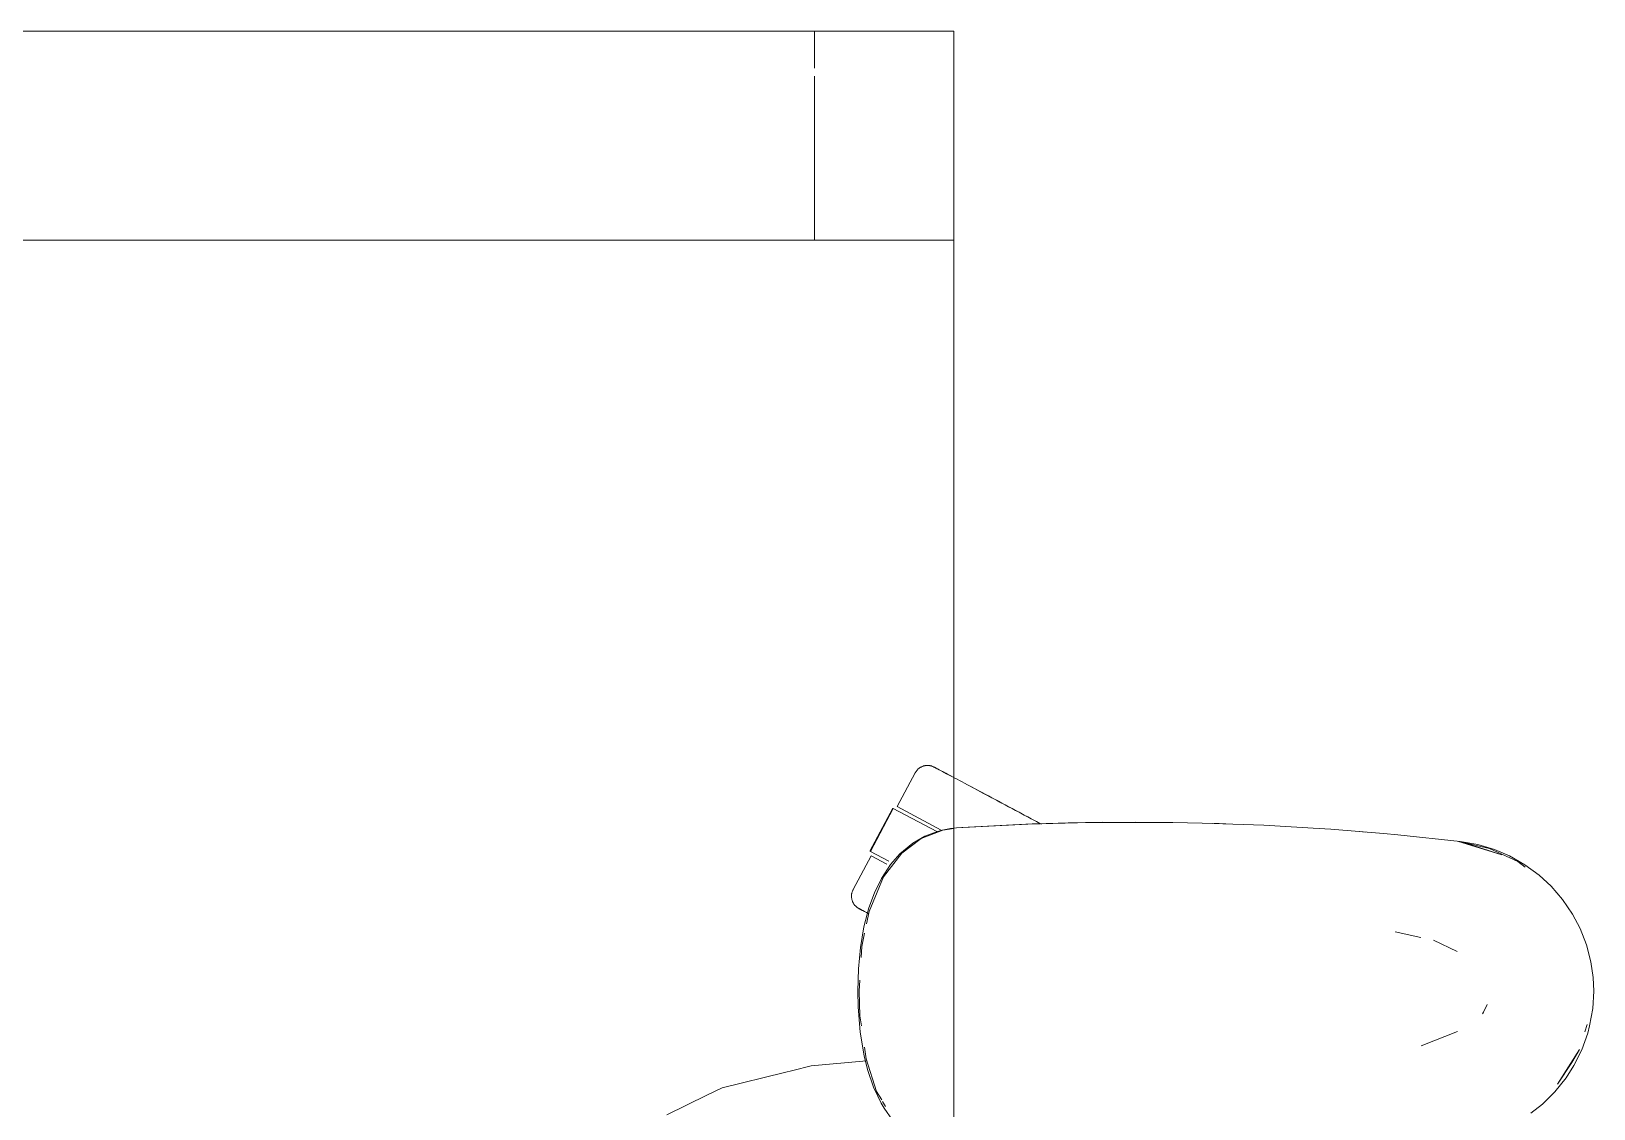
# Model space of a CAD drawing. Header units: millimetres. Extents: x 79795 to 317870, y -36033 to 97293.
# Drawn here: x 176207.8 to 176656.6, y 10685.9 to 10995.2 of the extents above; entities that cross this region are included whole.
import ezdxf

# ---------------------------------------------------------------- set-up
doc = ezdxf.new("R2010")
doc.units = ezdxf.units.MM
doc.header["$MEASUREMENT"] = 0
doc.layers.add('G-IMPT', color=8, linetype='CONTINUOUS', lineweight=9)
doc.layers.add('I-FURN', color=8, linetype='CONTINUOUS', lineweight=9)

msp = doc.modelspace()

# ---------------------------------------------------------------- linework, layer by layer
at = {"layer": 'G-IMPT'}
for p, q in [((176469.66, 10765.85), (176463.47, 10763.44)), ((176464.5, 10764.11), (176468.14, 10765.5)), ((176469.49, 10765.87), (176468.14, 10765.5)), ((176469.49, 10765.87), (176471.88, 10766.32)), ((176469.66, 10765.85), (176472.83, 10766.33)), ((176473.53, 10766.57), (176471.88, 10766.32)), ((176495.31, 10767.66), (176473.53, 10766.57)), ((176494.1, 10767.62), (176473.53, 10766.57)), ((176473.53, 10766.57), (176475.13, 10766.68)), ((176495.31, 10767.66), (176475.13, 10766.68)), ((176515.5, 10768.12), (176494.1, 10767.62)), ((176505.66, 10767.96), (176494.1, 10767.62)), ((176494.1, 10767.62), (176495.31, 10767.66)), ((176515.5, 10768.12), (176495.31, 10767.66)), ((176505.66, 10767.96), (176524.89, 10768.16)), ((176515.5, 10768.12), (176505.66, 10767.96)), ((176535.68, 10768.08), (176505.66, 10767.96)), ((176513.46, 10768.1), (176511.55, 10768.03)), ((176515.5, 10768.08), (176513.46, 10768.1)), ((176535.68, 10768.08), (176515.5, 10768.12)), ((176535.68, 10768.08), (176524.89, 10768.16)), ((176535.68, 10768.08), (176544.1, 10767.91)), ((176555.86, 10767.52), (176544.1, 10767.91)), ((176549.04, 10767.77), (176547.54, 10767.79)), ((176550.97, 10767.66), (176549.04, 10767.77)), ((176555.86, 10767.52), (176561.88, 10767.27)), ((176576.02, 10766.46), (176561.88, 10767.27)), ((176581.11, 10766.13), (176576.02, 10766.46)), ((176581.11, 10766.13), (176596.17, 10764.88)), ((176589.29, 10765.48), (176590.97, 10765.31)), ((176461.06, 10762.15), (176457.32, 10759.07)), ((176463.47, 10763.44), (176457.84, 10759.27)), ((176464.5, 10764.11), (176461.06, 10762.15)), ((176596.17, 10764.88), (176600.3, 10764.54)), ((176600.3, 10764.54), (176618.22, 10762.63)), ((176617.71, 10762.63), (176630.17, 10758.8)), ((176617.71, 10762.63), (176621.03, 10761.71)), ((176618.22, 10762.63), (176623.27, 10761.74)), ((176626.68, 10760.59), (176618.28, 10762.5)), ((176630.17, 10758.8), (176621.03, 10761.71)), ((176628.13, 10760.27), (176623.27, 10761.74)), ((176457.84, 10759.27), (176452.63, 10752.48)), ((176454.66, 10756.04), (176457.32, 10759.07)), ((176626.68, 10760.59), (176634.74, 10756.85)), ((176632.37, 10758.46), (176628.13, 10760.27)), ((176632.37, 10758.46), (176636.81, 10755.95)), ((176636.85, 10755.26), (176634.74, 10756.85)), ((176452, 10751.99), (176450.02, 10747.92)), ((176452.63, 10752.48), (176450.79, 10748.09)), ((176452, 10751.99), (176454.66, 10756.04)), ((176640.89, 10752.95), (176636.81, 10755.95)), ((176640.89, 10752.95), (176644.33, 10749.79)), ((176448.43, 10743.58), (176450.02, 10747.92)), ((176448.46, 10742.47), (176450.79, 10748.09)), ((176647.65, 10745.95), (176644.33, 10749.79)), ((176448.43, 10743.58), (176447, 10738.1)), ((176650.48, 10741.78), (176647.65, 10745.95)), ((176448.46, 10742.47), (176447.75, 10739)), ((176650.48, 10741.78), (176652.67, 10737.62)), ((176446, 10732.17), (176447, 10738.1)), ((176447.19, 10736.26), (176446.42, 10732.51)), ((176599.51, 10736.66), (176606.94, 10735.09)), ((176617.34, 10731.06), (176610.56, 10734.33)), ((176652.67, 10737.62), (176654.51, 10732.91)), ((176446, 10732.17), (176445.44, 10726.02)), ((176446.42, 10732.51), (176446.22, 10729.3)), ((176655.77, 10728.04), (176654.51, 10732.91)), ((176445.26, 10719.68), (176445.44, 10726.02)), ((176655.77, 10728.04), (176656.42, 10723.53)), ((176445.82, 10722.79), (176445.63, 10719.68)), ((176656.59, 10719.68), (176656.42, 10723.53)), ((176445.35, 10715.17), (176445.26, 10719.68)), ((176445.86, 10712.52), (176445.63, 10719.68)), ((176656.59, 10719.68), (176656.29, 10714.64)), ((176445.35, 10715.17), (176445.92, 10707.86)), ((176445.86, 10712.52), (176446.26, 10709.73)), ((176624.96, 10713.63), (176624.66, 10713.18)), ((176625.97, 10715.85), (176624.96, 10713.63)), ((176656.29, 10714.64), (176655.41, 10709.69)), ((176447.04, 10701.1), (176445.92, 10707.86)), ((176607.01, 10703.96), (176617.43, 10708.11)), ((176653.14, 10702.79), (176654.85, 10707.56)), ((176654.05, 10708), (176654.67, 10710.03)), ((176655.41, 10709.69), (176654.85, 10707.56)), ((176447.13, 10703.55), (176447.59, 10700.26)), ((176652.49, 10702.89), (176646.17, 10692.94)), ((176652.49, 10702.89), (176650.33, 10699.21)), ((176653.14, 10702.79), (176650.9, 10698.28)), ((176431.84, 10698.19), (176426.55, 10696.89)), ((176447.72, 10699.63), (176431.84, 10698.19)), ((176448.02, 10697.17), (176447.04, 10701.1)), ((176447.59, 10700.26), (176450.62, 10690.86)), ((176650.33, 10699.21), (176646.17, 10692.94)), ((176650.9, 10698.28), (176648.63, 10694.73)), ((176406.24, 10691.91), (176424.18, 10696.31)), ((176424.18, 10696.31), (176426.55, 10696.89)), ((176448.02, 10697.17), (176449.76, 10692.08)), ((176645.44, 10690.76), (176648.63, 10694.73)), ((176401.88, 10689.76), (176390.41, 10684.12)), ((176401.88, 10689.76), (176406.24, 10691.91)), ((176449.76, 10692.08), (176451.96, 10687.45)), ((176450.62, 10690.86), (176452.09, 10688.41)), ((176645.44, 10690.76), (176641.84, 10687.21)), ((176451.96, 10687.45), (176452.77, 10686.07)), ((176452.37, 10687.94), (176453.23, 10686.5)), ((176455.21, 10682.62), (176452.77, 10686.07)), ((176641.84, 10687.21), (176638.53, 10684.59))]:
    msp.add_line(p, q, dxfattribs=at)
at = {"layer": 'I-FURN'}
for p, q in [((175700.83, 10995.22), (176472.83, 10995.22)), ((176472.83, 10995.22), (175700.83, 10995.22)), ((175700.83, 10995.22), (176472.83, 10995.22)), ((176432.83, 10995.22), (175712.83, 10995.22)), ((176472.83, 10995.22), (176432.83, 10995.22)), ((176432.83, 10984.64), (176432.83, 10995.22)), ((176432.83, 10984.64), (176432.83, 10995.22)), ((176472.83, 10935.22), (176472.83, 10995.22)), ((176472.83, 10995.22), (176472.83, 10935.22)), ((176472.83, 9395.22), (176472.83, 10995.22)), ((176472.83, 10995.22), (176472.83, 9395.22)), ((176432.83, 10935.22), (176432.83, 10982.32)), ((176432.83, 10935.22), (176432.83, 10982.32)), ((175712.83, 10935.22), (176432.83, 10935.22)), ((176472.83, 10935.22), (176037.83, 10935.22)), ((176432.83, 10935.22), (176472.83, 10935.22)), ((176462.25, 10783.1), (176462.36, 10783.22)), ((176462.36, 10783.22), (176462.47, 10783.34)), ((176462.47, 10783.34), (176462.59, 10783.44)), ((176462.59, 10783.44), (176462.71, 10783.55)), ((176462.71, 10783.55), (176462.84, 10783.65)), ((176462.84, 10783.65), (176462.97, 10783.74)), ((176462.97, 10783.74), (176463.11, 10783.83)), ((176463.11, 10783.83), (176463.25, 10783.91)), ((176463.25, 10783.91), (176463.39, 10783.99)), ((176463.39, 10783.99), (176463.53, 10784.06)), ((176463.53, 10784.06), (176463.68, 10784.13)), ((176463.68, 10784.13), (176463.83, 10784.19)), ((176463.83, 10784.19), (176463.98, 10784.24)), ((176463.98, 10784.24), (176464.13, 10784.29)), ((176464.13, 10784.29), (176464.29, 10784.33)), ((176464.29, 10784.33), (176464.45, 10784.37)), ((176464.45, 10784.37), (176464.6, 10784.4)), ((176464.6, 10784.4), (176464.76, 10784.42)), ((176464.76, 10784.42), (176464.92, 10784.44)), ((176464.92, 10784.44), (176465.09, 10784.45)), ((176465.09, 10784.45), (176465.25, 10784.45)), ((176465.25, 10784.45), (176465.41, 10784.45)), ((176465.41, 10784.45), (176465.57, 10784.44)), ((176465.57, 10784.44), (176465.73, 10784.42)), ((176465.73, 10784.42), (176465.89, 10784.4)), ((176465.89, 10784.4), (176466.05, 10784.37)), ((176466.05, 10784.37), (176466.2, 10784.34)), ((176466.2, 10784.34), (176466.36, 10784.3)), ((176466.36, 10784.3), (176466.51, 10784.25)), ((176466.51, 10784.25), (176466.67, 10784.19)), ((176466.67, 10784.19), (176466.82, 10784.14)), ((176466.82, 10784.14), (176466.96, 10784.07)), ((176466.96, 10784.07), (176467.11, 10784)), ((176467.11, 10784), (176467.15, 10783.98)), ((176467.15, 10783.98), (176467.17, 10783.97)), ((176467.19, 10783.95), (176467.15, 10783.98)), ((176467.15, 10783.98), (176467.15, 10783.98)), ((176467.17, 10783.97), (176467.23, 10783.94)), ((176467.28, 10783.91), (176467.19, 10783.95)), ((176467.23, 10783.94), (176467.33, 10783.88)), ((176467.4, 10783.84), (176467.28, 10783.91)), ((176467.33, 10783.88), (176467.47, 10783.81)), ((176467.56, 10783.76), (176467.4, 10783.84)), ((176467.47, 10783.81), (176467.65, 10783.71)), ((176467.76, 10783.65), (176467.56, 10783.76)), ((176467.65, 10783.71), (176467.87, 10783.6)), ((176468, 10783.52), (176467.76, 10783.65)), ((176467.87, 10783.6), (176468.13, 10783.46)), ((176468.28, 10783.38), (176468, 10783.52)), ((176468.13, 10783.46), (176468.42, 10783.3)), ((176468.6, 10783.21), (176468.28, 10783.38)), ((176468.42, 10783.3), (176468.76, 10783.12)), ((176468.96, 10783.02), (176468.6, 10783.21)), ((176461.7, 10782.31), (176456.55, 10772.63)), ((176461.7, 10782.31), (176461.78, 10782.45)), ((176461.78, 10782.45), (176461.86, 10782.59)), ((176461.86, 10782.59), (176461.95, 10782.72)), ((176461.95, 10782.72), (176462.04, 10782.85)), ((176462.04, 10782.85), (176462.14, 10782.98)), ((176462.14, 10782.98), (176462.25, 10783.1)), ((176468.76, 10783.12), (176469.13, 10782.92)), ((176469.35, 10782.81), (176468.96, 10783.02)), ((176469.13, 10782.92), (176469.54, 10782.71)), ((176469.78, 10782.58), (176469.35, 10782.81)), ((176469.54, 10782.71), (176469.99, 10782.47)), ((176470.24, 10782.33), (176469.78, 10782.58)), ((176469.99, 10782.47), (176470.47, 10782.21)), ((176470.74, 10782.07), (176470.24, 10782.33)), ((176470.47, 10782.21), (176470.99, 10781.94)), ((176471.28, 10781.78), (176470.74, 10782.07)), ((176470.99, 10781.94), (176471.54, 10781.64)), ((176471.85, 10781.48), (176471.28, 10781.78)), ((176471.54, 10781.64), (176472.12, 10781.33)), ((176472.45, 10781.16), (176471.85, 10781.48)), ((176473.08, 10780.82), (176472.45, 10781.16)), ((176473.75, 10780.47), (176473.08, 10780.82)), ((176474.44, 10780.1), (176473.75, 10780.47)), ((176475.16, 10779.72), (176474.44, 10780.1)), ((176475.91, 10779.32), (176475.16, 10779.72)), ((176476.69, 10778.9), (176475.91, 10779.32)), ((176477.49, 10778.48), (176476.69, 10778.9)), ((176478.32, 10778.04), (176477.49, 10778.48)), ((176477.87, 10778.28), (176478.7, 10777.83)), ((176479.16, 10777.59), (176478.32, 10778.04)), ((176478.7, 10777.83), (176479.56, 10777.38)), ((176480.03, 10777.13), (176479.16, 10777.59)), ((176479.56, 10777.38), (176480.44, 10776.91)), ((176480.92, 10776.66), (176480.03, 10777.13)), ((176480.44, 10776.91), (176481.33, 10776.44)), ((176481.82, 10776.17), (176480.92, 10776.66)), ((176481.33, 10776.44), (176482.25, 10775.95)), ((176482.75, 10775.68), (176481.82, 10776.17)), ((176482.25, 10775.95), (176483.18, 10775.46)), ((176483.68, 10775.19), (176482.75, 10775.68)), ((176483.18, 10775.46), (176484.12, 10774.95)), ((176484.64, 10774.68), (176483.68, 10775.19)), ((176484.12, 10774.95), (176485.08, 10774.44)), ((176485.6, 10774.17), (176484.64, 10774.68)), ((176485.08, 10774.44), (176486.05, 10773.93)), ((176455.25, 10772.18), (176448.68, 10759.82)), ((176448.85, 10759.73), (176455.42, 10772.09)), ((176455.42, 10772.09), (176467.93, 10765.44)), ((176469.21, 10765.89), (176456.55, 10772.63)), ((176486.57, 10773.65), (176485.6, 10774.17)), ((176486.05, 10773.93), (176487.02, 10773.41)), ((176487.56, 10773.13), (176486.57, 10773.65)), ((176487.02, 10773.41), (176488.01, 10772.88)), ((176488.55, 10772.6), (176487.56, 10773.13)), ((176488.01, 10772.88), (176489.01, 10772.36)), ((176489.54, 10772.07), (176488.55, 10772.6)), ((176489.01, 10772.36), (176490.01, 10771.82)), ((176490.55, 10771.54), (176489.54, 10772.07)), ((176490.01, 10771.82), (176491.01, 10771.29)), ((176491.55, 10771), (176490.55, 10771.54)), ((176491.01, 10771.29), (176492.01, 10770.76)), ((176492.56, 10770.47), (176491.55, 10771)), ((176492.01, 10770.76), (176493.02, 10770.22)), ((176493.56, 10769.93), (176492.56, 10770.47)), ((176493.02, 10770.22), (176494.02, 10769.69)), ((176494.56, 10769.4), (176493.56, 10769.93)), ((176494.02, 10769.69), (176495.02, 10769.16)), ((176495.56, 10768.87), (176494.56, 10769.4)), ((176495.02, 10769.16), (176496.02, 10768.63)), ((176496.56, 10768.34), (176495.56, 10768.87)), ((176496.02, 10768.63), (176497.01, 10768.1)), ((176497.54, 10767.82), (176496.56, 10768.34)), ((176497.01, 10768.1), (176498, 10767.58)), ((176449.04, 10758.5), (176443.89, 10748.81)), ((176454.14, 10756.92), (176448.85, 10759.73)), ((176453.53, 10756.11), (176449.04, 10758.5)), ((176443.43, 10747.23), (176443.44, 10747.4)), ((176443.44, 10747.4), (176443.46, 10747.56)), ((176443.46, 10747.56), (176443.49, 10747.71)), ((176443.49, 10747.71), (176443.53, 10747.87)), ((176443.53, 10747.87), (176443.57, 10748.03)), ((176443.57, 10748.03), (176443.62, 10748.18)), ((176443.62, 10748.18), (176443.67, 10748.33)), ((176443.67, 10748.33), (176443.73, 10748.48)), ((176443.73, 10748.48), (176443.79, 10748.63)), ((176443.79, 10748.63), (176443.86, 10748.77)), ((176443.86, 10748.77), (176443.89, 10748.81)), ((176443.41, 10746.91), (176443.42, 10747.07)), ((176443.42, 10746.75), (176443.41, 10746.91)), ((176443.42, 10747.07), (176443.43, 10747.23)), ((176443.43, 10746.59), (176443.42, 10746.75)), ((176443.44, 10746.43), (176443.43, 10746.59)), ((176443.47, 10746.27), (176443.44, 10746.43)), ((176443.5, 10746.11), (176443.47, 10746.27)), ((176443.53, 10745.96), (176443.5, 10746.11)), ((176443.57, 10745.8), (176443.53, 10745.96)), ((176443.62, 10745.65), (176443.57, 10745.8)), ((176443.67, 10745.49), (176443.62, 10745.65)), ((176443.73, 10745.34), (176443.67, 10745.49)), ((176443.8, 10745.2), (176443.73, 10745.34)), ((176443.87, 10745.05), (176443.8, 10745.2)), ((176443.95, 10744.91), (176443.87, 10745.05)), ((176444.03, 10744.77), (176443.95, 10744.91)), ((176444.12, 10744.64), (176444.03, 10744.77)), ((176444.22, 10744.51), (176444.12, 10744.64)), ((176444.32, 10744.38), (176444.22, 10744.51)), ((176444.42, 10744.26), (176444.32, 10744.38)), ((176444.53, 10744.14), (176444.42, 10744.26)), ((176444.64, 10744.02), (176444.53, 10744.14)), ((176444.76, 10743.91), (176444.64, 10744.02)), ((176444.88, 10743.81), (176444.76, 10743.91)), ((176445.01, 10743.71), (176444.88, 10743.81)), ((176445.14, 10743.61), (176445.01, 10743.71)), ((176445.27, 10743.53), (176445.14, 10743.61)), ((176445.41, 10743.44), (176445.27, 10743.53)), ((176445.55, 10743.36), (176445.41, 10743.44)), ((176445.56, 10743.36), (176445.55, 10743.36)), ((176445.55, 10743.36), (176445.57, 10743.35)), ((176445.6, 10743.34), (176445.56, 10743.36)), ((176445.57, 10743.35), (176445.63, 10743.32)), ((176445.68, 10743.29), (176445.6, 10743.34)), ((176445.63, 10743.32), (176445.73, 10743.27)), ((176445.8, 10743.23), (176445.68, 10743.29)), ((176445.73, 10743.27), (176445.87, 10743.19)), ((176445.96, 10743.14), (176445.8, 10743.23)), ((176445.87, 10743.19), (176446.05, 10743.1)), ((176446.17, 10743.04), (176445.96, 10743.14)), ((176446.05, 10743.1), (176446.27, 10742.98)), ((176446.41, 10742.91), (176446.17, 10743.04)), ((176446.27, 10742.98), (176446.53, 10742.84)), ((176446.69, 10742.76), (176446.41, 10742.91)), ((176446.53, 10742.84), (176446.83, 10742.68)), ((176447, 10742.59), (176446.69, 10742.76)), ((176446.83, 10742.68), (176447.16, 10742.51)), ((176447.36, 10742.4), (176447, 10742.59)), ((176447.16, 10742.51), (176447.54, 10742.31)), ((176447.75, 10742.19), (176447.36, 10742.4)), ((176447.54, 10742.31), (176447.95, 10742.09)), ((176448.18, 10741.96), (176447.75, 10742.19))]:
    msp.add_line(p, q, dxfattribs=at)

doc.saveas('drawing.dxf')
